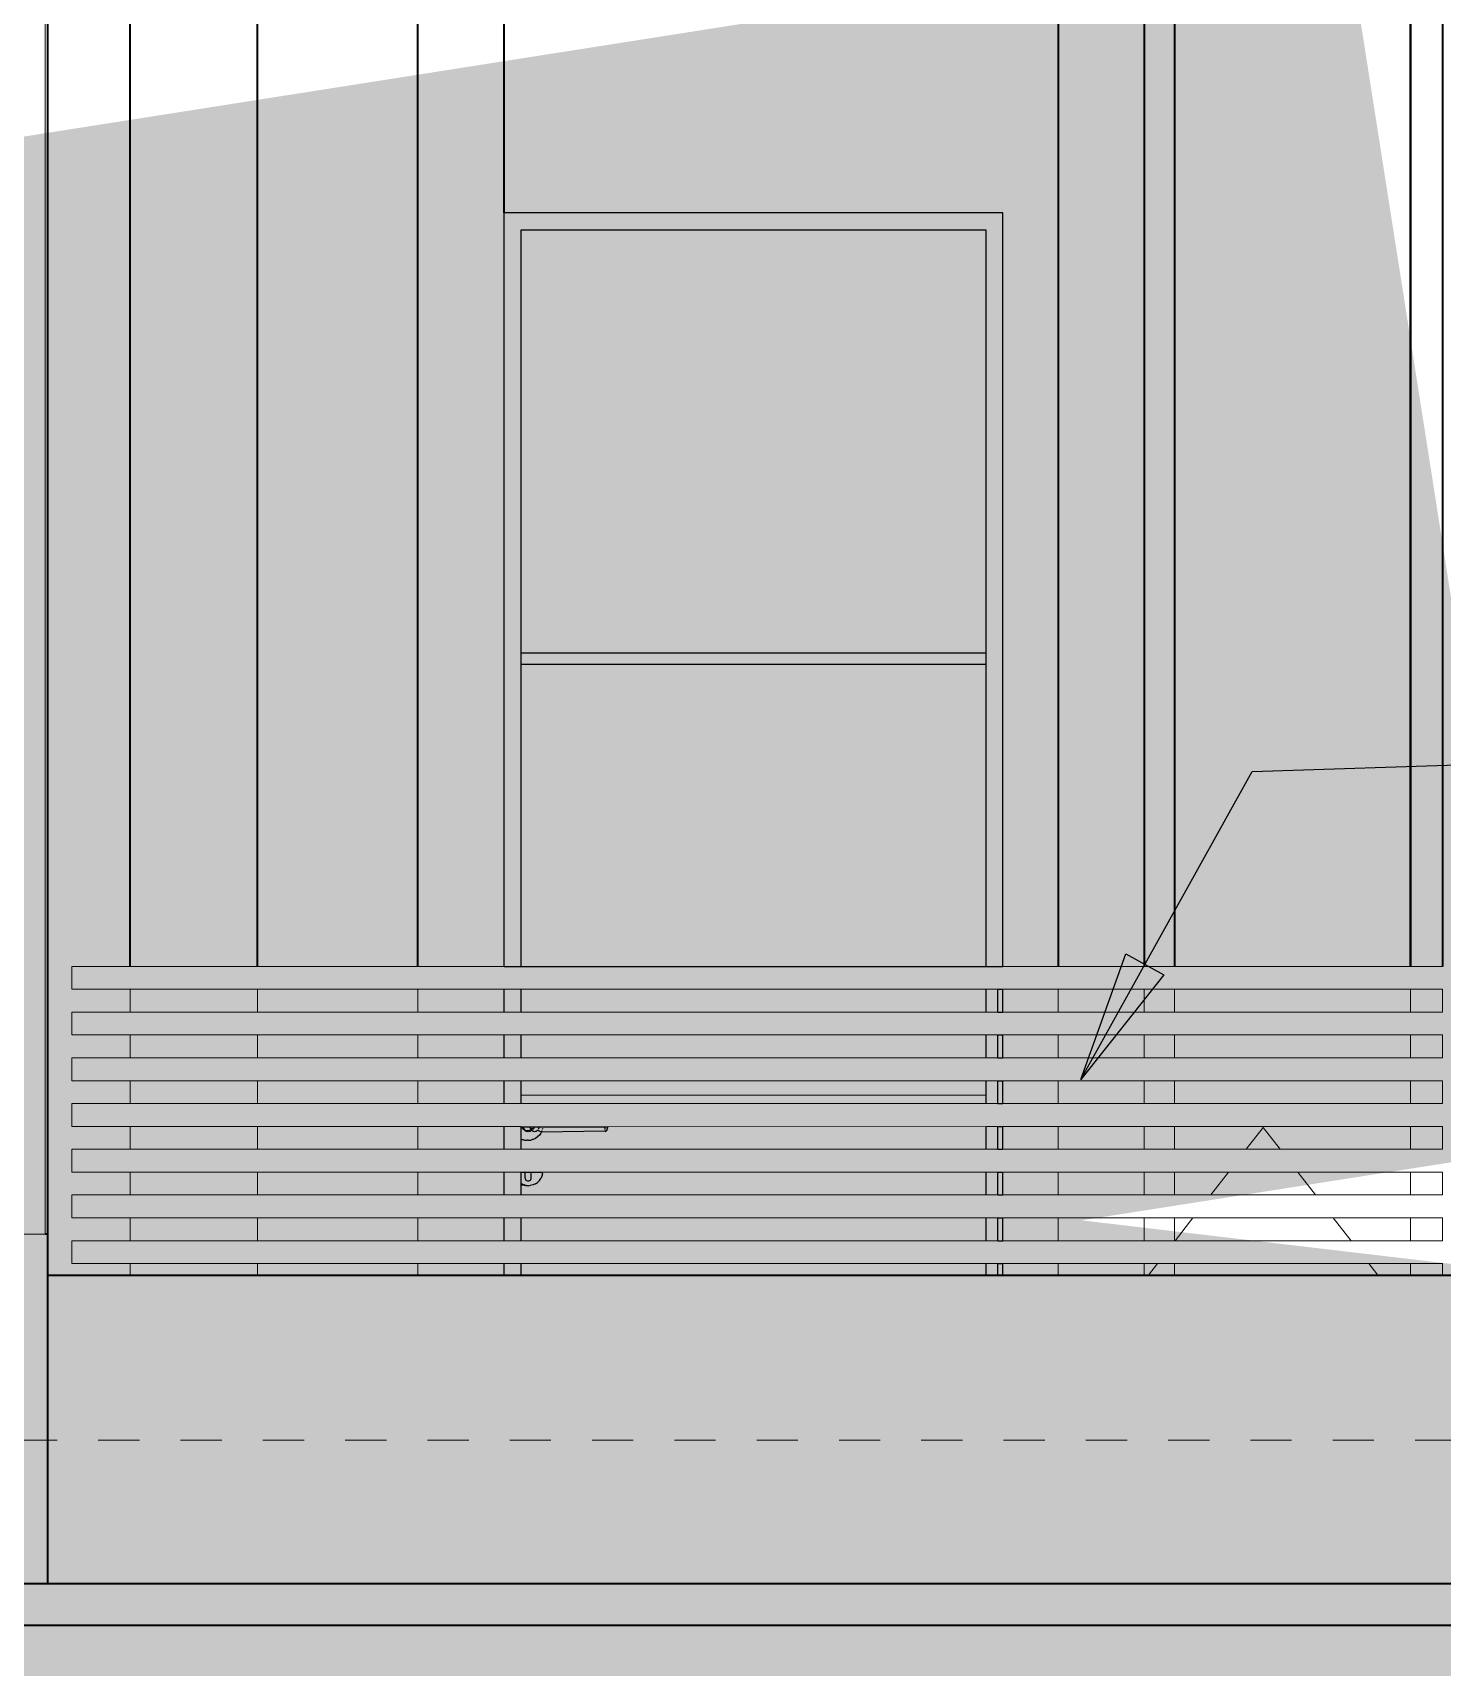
# Model space of a CAD drawing. Header units: metres. Extents: x -434 to 683, y -422 to -228.
# Drawn here: x -404.026 to -400.6, y -287.721 to -283.75 of the extents above; entities that cross this region are included whole.
import ezdxf
from ezdxf.xclip import XClip

# ---------------------------------------------------------------- set-up
doc = ezdxf.new("R2010")
doc.units = ezdxf.units.M
doc.header["$MEASUREMENT"] = 0
doc.header["$XCLIPFRAME"] = 2
doc.header["$PDMODE"] = 34
doc.linetypes.add('DOT', pattern=[0.25, 0, -0.25])
for name, color, linetype in [('Boundry Wall', 14, 'Continuous'), ('door1', 20, 'Continuous'), ('WALL', 7, 'Continuous')]:
    doc.layers.add(name, color=color, linetype=linetype)
for name, color, linetype, lineweight in [('Dimn Out', 6, 'Continuous', 9), ('HACH', 8, 'Continuous', 5), ('walls', 7, 'Continuous', 35), ('Windows', 5, 'Continuous', 15), ('Wood', 27, 'Continuous', 18)]:
    doc.layers.add(name, color=color, linetype=linetype, lineweight=lineweight)
doc.styles.add('kamal', font='romantic.ttf', dxfattribs={"width": 0.6})
doc.styles.add('style2', font='sosa.shx')
doc.styles.add('UTMAN', font='romantic.ttf', dxfattribs={"width": 0.6})
doc.dimstyles.new('DIM-IN', dxfattribs={"dimscale": 100, "dimtxt": 1.5, "dimasz": 0.5, "dimexe": 1, "dimexo": 1, "dimgap": 0.5, "dimtad": 1, "dimdec": 0, "dimzin": 0, "dimdsep": 46, "dimtxsty": 'style2', "dimblk1": 'ARCHTICK', "dimblk2": 'ARCHTICK', "dimsah": 1, "dimcen": 0.5, "dimdle": 1, "dimclrd": 62, "dimclre": 62, "dimclrt": 256, "dimadec": 0, "dimazin": 0, "dimtfac": 1, "dimtdec": 0, "dimtix": 1, "dimtofl": 0, "dimtmove": 2, "dimatfit": 3, "dimldrblk": 'ARCHTICK', "dimfxl": 1, "dimtolj": 1, "dimtzin": 0, "dimarcsym": 0})
doc.dimstyles.new('KAMAL', dxfattribs={"dimscale": 0.8, "dimtxt": 0.5, "dimasz": 0.1, "dimexe": 0, "dimexo": 0, "dimgap": 0.09, "dimtad": 1, "dimzin": 0, "dimdsep": 46, "dimtxsty": 'kamal', "dimblk": 'OBLIQUE', "dimcen": 0.09, "dimclrd": 15, "dimclre": 8, "dimclrt": 5, "dimadec": 0, "dimazin": 0, "dimtfac": 1, "dimtix": 1, "dimtofl": 0, "dimtmove": 1, "dimatfit": 3, "dimldrblk": 'OBLIQUE', "dimfxl": 0.18, "dimtolj": 1, "dimtzin": 0, "dimarcsym": 0})
doc.dimstyles.new('UTMAN 77', dxfattribs={"dimscale": 0.8, "dimtxt": 0.1, "dimasz": 0.1, "dimexe": 0, "dimexo": 0, "dimgap": 0.09, "dimtad": 0, "dimzin": 0, "dimdsep": 46, "dimtxsty": 'UTMAN', "dimblk": 'OBLIQUE', "dimcen": 0.09, "dimclrd": 252, "dimclre": 8, "dimclrt": 7, "dimadec": 0, "dimazin": 0, "dimtfac": 1, "dimtix": 1, "dimtofl": 0, "dimtmove": 1, "dimatfit": 3, "dimldrblk": 'OBLIQUE', "dimfxl": 0.18, "dimtolj": 1, "dimtzin": 0, "dimlwd": -1, "dimarcsym": 0})

# ---------------------------------------------------------------- blocks, each defined once
blk = doc.blocks.new('_OBLIQUE')
at = {"color": 0, "linetype": 'ByBlock'}
blk.add_line((-0.5, -0.5), (0.5, 0.5), dxfattribs=at)
blk = doc.blocks.new('*D373')
at = {"layer": 'DEFPOINTS', "color": 0, "ltscale": 50, "transparency": 16777216}
for p in [(48859.5774, 5004.3895), (48859.7499, 5003.4561), (48830.0751, 4998.9369)]:
    blk.add_point(p, dxfattribs=at)
at = {"layer": 'Dimn Out', "color": 8, "lineweight": -2, "ltscale": 50, "transparency": 16777216}
for p, q in [((48859.5774, 5004.3895), (48859.7499, 5003.4561)), ((48830.0751, 4998.9369), (48830.2476, 4998.0034))]:
    blk.add_line(p, q, dxfattribs=at)
at = {"layer": 'Dimn Out', "color": 252, "ltscale": 50, "transparency": 16777216}
for p, q in [((48859.7499, 5003.4561), (48845.4503, 5000.8132)), ((48830.2476, 4998.0034), (48844.5473, 5000.6463))]:
    blk.add_line(p, q, dxfattribs=at)
at = {"layer": 'Dimn Out', "color": 252, "ltscale": 50, "transparency": 16777216, "xscale": 0.024, "yscale": 0.024, "zscale": 0.024}
for p, rotation in [((48859.7499, 5003.4561), 10.47130928319379), ((48830.2476, 4998.0034), 190.4713092831938)]:
    blk.add_blockref('_OBLIQUE', p, dxfattribs=dict(at, rotation=rotation))
at = {"layer": 'Dimn Out', "color": 7, "ltscale": 50, "transparency": 16777216, "insert": (48844.9988, 5000.7298), "char_height": 0.4, "attachment_point": 5, "rotation": 10.4713, "style": 'UTMAN'}
blk.add_mtext('\\A1;30.00', dxfattribs=at)
blk = doc.blocks.new('_ArchTick')
at = {"color": 0, "linetype": 'ByBlock', "const_width": 0.15}
blk.add_lwpolyline([(-0.5, -0.5), (0.5, 0.5)], dxfattribs=at)
blk = doc.blocks.new('dsdfs')
at = {"layer": 'Boundry Wall'}
for p, q in [((48830.2256, 4999.1681), (48852.5666, 5003.2972)), ((48830.0751, 4998.9369), (48852.603, 5003.1005))]:
    blk.add_line(p, q, dxfattribs=at)
at = {"layer": 'Dimn Out', "color": 6, "ltscale": 50}
dim = blk.add_aligned_dim(p1=(48830.0751, 4998.9369), p2=(48859.5774, 5004.3895), distance=-0.9493, dimstyle='UTMAN 77', override={"dimtxt": 0.5, "dimasz": 0.03}, dxfattribs=at)
dim.commit()
dim.dimension.update_dxf_attribs({"geometry": '*D373', "text_midpoint": (48844.9988, 5000.7298)})

msp = doc.modelspace()

# ---------------------------------------------------------------- hatches: boundary and pattern name
at = {"layer": 'HACH', "ltscale": 1.2}
h = msp.add_hatch(color=31, dxfattribs=at)
h.dxf.hatch_style = 1
h.paths.add_polyline_path([(-398.2819, -287.1688), (-398.2819, -286.7681), (-403.9892, -286.7681), (-403.9892, -287.1688)])
h.paths.add_polyline_path([(-403.9892, -287.1688), (-403.9892, -287.5181), (-398.2819, -287.5181), (-398.2819, -287.1688)])
h.paths.add_polyline_path([(-398.332, -287.1942), (-398.332, -286.3729), (-399.1941, -286.3729), (-399.1941, -287.1942)], flags=9)
h.paths.add_polyline_path([(-399.0872, -287.5472), (-399.0872, -286.7259), (-399.9493, -286.7259), (-399.9493, -287.5472)], flags=9)

# ---------------------------------------------------------------- linework, layer by layer
at = {"layer": 'door1'}
for p, q in [((-402.8799, -286.0181), (-402.8799, -284.1872, 0)), ((-401.6804, -284.1872, 0), (-402.8799, -284.1872, 0)), ((-401.6685, -284.1872, 0), (-401.6804, -284.1872, 0)), ((-401.6685, -286.0181), (-401.6685, -284.1872, 0)), ((-401.7089, -284.2297, 0), (-402.8395, -284.2297, 0)), ((-402.8395, -284.2297, 0), (-402.8395, -285.2563)), ((-401.7089, -285.2563), (-401.7089, -284.2297, 0)), ((-402.8395, -285.2563), (-401.7089, -285.2563)), ((-402.8395, -285.2563), (-402.8395, -285.2846)), ((-401.7089, -285.2846), (-401.7089, -285.2563)), ((-401.7089, -285.2846), (-402.8395, -285.2846)), ((-402.8395, -285.2846), (-402.8395, -286.0181)), ((-401.7089, -286.0181), (-401.7089, -285.2846)), ((-402.8799, -286.0181), (-402.8395, -286.0181)), ((-402.8395, -286.0181), (-401.7089, -286.0181)), ((-401.7089, -286.0181), (-401.6804, -286.0181)), ((-401.6804, -286.0181), (-401.6685, -286.0181)), ((-402.8799, -286.1292), (-402.8799, -286.0737)), ((-402.8395, -286.0737), (-402.8395, -286.1292)), ((-401.7089, -286.1292), (-401.7089, -286.0737)), ((-401.6804, -286.1292), (-401.6804, -286.0737)), ((-401.6804, -286.0737), (-401.6685, -286.0737)), ((-401.6685, -286.1292), (-401.6685, -286.0737)), ((-401.6804, -286.1292), (-401.6685, -286.1292)), ((-402.8799, -286.2403), (-402.8799, -286.1847)), ((-402.8395, -286.1847), (-402.8395, -286.2403)), ((-401.7089, -286.2403), (-401.7089, -286.1847)), ((-401.6804, -286.2403), (-401.6804, -286.1847)), ((-401.6804, -286.1847), (-401.6685, -286.1847)), ((-401.6685, -286.2403), (-401.6685, -286.1847)), ((-401.6804, -286.2403), (-401.6685, -286.2403)), ((-402.8799, -286.3513), (-402.8799, -286.2958)), ((-402.8395, -286.2958), (-402.8395, -286.3311)), ((-401.7089, -286.3311), (-401.7089, -286.2958)), ((-401.6804, -286.3513), (-401.6804, -286.2958)), ((-401.6804, -286.2958), (-401.6685, -286.2958)), ((-401.6685, -286.3513), (-401.6685, -286.2958)), ((-402.8395, -286.3311), (-402.8395, -286.3513)), ((-401.7089, -286.3513), (-401.7089, -286.3311)), ((-401.6804, -286.3513), (-401.6685, -286.3513)), ((-402.8799, -286.4624), (-402.8799, -286.4068)), ((-402.8395, -286.4068), (-402.8393, -286.4353)), ((-401.7089, -286.4624), (-401.7089, -286.4068)), ((-401.6804, -286.4624), (-401.6804, -286.4068)), ((-401.6804, -286.4068), (-401.6685, -286.4068)), ((-401.6685, -286.4624), (-401.6685, -286.4068)), ((-402.8393, -286.4353), (-402.8395, -286.4372)), ((-402.8395, -286.4372), (-402.8395, -286.4624)), ((-401.6804, -286.4624), (-401.6685, -286.4624)), ((-402.8799, -286.5734), (-402.8799, -286.5179)), ((-402.8395, -286.5179), (-402.8395, -286.5461)), ((-402.8395, -286.5461), (-402.8395, -286.5476)), ((-401.7089, -286.5734), (-401.7089, -286.5179)), ((-401.6804, -286.5734), (-401.6804, -286.5179)), ((-401.6804, -286.5179), (-401.6685, -286.5179)), ((-401.6685, -286.5734), (-401.6685, -286.5179)), ((-402.8395, -286.5476), (-402.8395, -286.5734)), ((-401.6804, -286.5734), (-401.6685, -286.5734)), ((-402.8799, -286.6845), (-402.8799, -286.629)), ((-402.8395, -286.629), (-402.8395, -286.6845)), ((-401.7089, -286.6845), (-401.7089, -286.629)), ((-401.6804, -286.6845), (-401.6804, -286.629)), ((-401.6804, -286.629), (-401.6685, -286.629)), ((-401.6685, -286.6845), (-401.6685, -286.629)), ((-401.6804, -286.6845), (-401.6685, -286.6845)), ((-402.8799, -286.7681), (-402.8799, -286.74)), ((-402.8395, -286.74), (-402.8395, -286.7681)), ((-401.7089, -286.7681), (-401.7089, -286.74)), ((-401.6804, -286.7681), (-401.6804, -286.74)), ((-401.6804, -286.74), (-401.6685, -286.74)), ((-401.6685, -286.7681), (-401.6685, -286.74))]:
    msp.add_line(p, q, dxfattribs=at)
at = {"layer": 'door1', "color": 36}
for p, q in [((-402.8395, -286.4068), (-402.836, -286.4081)), ((-402.8353, -286.4104), (-402.836, -286.4081)), ((-402.836, -286.4081), (-402.8169, -286.4081)), ((-402.8343, -286.4127), (-402.8353, -286.4104)), ((-402.8328, -286.4147), (-402.8343, -286.4127)), ((-402.8343, -286.4127), (-402.8329, -286.4134)), ((-402.8319, -286.4123), (-402.833, -286.4104)), ((-402.8329, -286.4134), (-402.8314, -286.4147)), ((-402.831, -286.4164), (-402.8328, -286.4147)), ((-402.8314, -286.4147), (-402.8319, -286.4123)), ((-402.8319, -286.4123), (-402.8302, -286.4134)), ((-402.8289, -286.4179), (-402.831, -286.4164)), ((-402.8302, -286.4134), (-402.8288, -286.4147)), ((-402.8267, -286.4189), (-402.8289, -286.4179)), ((-402.8277, -286.4165), (-402.8257, -286.4168)), ((-402.8242, -286.4195), (-402.8267, -286.4189)), ((-402.8257, -286.4168), (-402.8237, -286.4169)), ((-402.8217, -286.4197), (-402.8242, -286.4195)), ((-402.8237, -286.4169), (-402.8217, -286.4166)), ((-402.8209, -286.4176), (-402.8237, -286.4169)), ((-402.8192, -286.4195), (-402.8217, -286.4197)), ((-402.8188, -286.4173), (-402.8209, -286.4176)), ((-402.8167, -286.4189), (-402.8192, -286.4195)), ((-402.8167, -286.4166), (-402.8188, -286.4173)), ((-402.8176, -286.4147), (-402.8165, -286.4138)), ((-402.8169, -286.4081), (-402.6287, -286.4079)), ((-402.8164, -286.4104), (-402.8169, -286.4081)), ((-402.8144, -286.4179), (-402.8167, -286.4189)), ((-402.8165, -286.4138), (-402.8156, -286.4127)), ((-402.8156, -286.4127), (-402.8164, -286.4104)), ((-402.8156, -286.4127), (-402.8141, -286.4106)), ((-402.8145, -286.4147), (-402.8156, -286.4127)), ((-402.8145, -286.4147), (-402.8117, -286.4127)), ((-402.8131, -286.4164), (-402.8145, -286.4147)), ((-402.8131, -286.4164), (-402.8144, -286.4179)), ((-402.8117, -286.4127), (-402.8132, -286.4143)), ((-402.8115, -286.4179), (-402.8131, -286.4164)), ((-402.8106, -286.4109), (-402.8117, -286.4127)), ((-402.8098, -286.4189), (-402.8115, -286.4179)), ((-402.8091, -286.4127), (-402.8106, -286.4147)), ((-402.8079, -286.4195), (-402.8098, -286.4189)), ((-402.8081, -286.4104), (-402.8091, -286.4127)), ((-402.806, -286.4197), (-402.8079, -286.4195)), ((-402.8041, -286.4195), (-402.806, -286.4197)), ((-402.8023, -286.4189), (-402.8041, -286.4195)), ((-402.8005, -286.4179), (-402.8023, -286.4189)), ((-402.7989, -286.4164), (-402.8005, -286.4179)), ((-402.7989, -286.4164), (-402.7892, -286.4197)), ((-402.7944, -286.4281), (-402.7988, -286.4324)), ((-402.7965, -286.4127), (-402.7976, -286.4147)), ((-402.7957, -286.4104), (-402.7965, -286.4127)), ((-402.7908, -286.4231), (-402.7944, -286.4281)), ((-402.7892, -286.4197), (-402.7908, -286.4231)), ((-402.7882, -286.4176), (-402.7892, -286.4197)), ((-402.7892, -286.4197), (-402.6345, -286.4179)), ((-402.7866, -286.4117), (-402.7874, -286.4147)), ((-402.6349, -286.4123), (-402.6351, -286.4104)), ((-402.635, -286.4164), (-402.6345, -286.4179)), ((-402.6345, -286.4142), (-402.6349, -286.4123)), ((-402.6345, -286.4179), (-402.6327, -286.4197)), ((-402.6301, -286.4147), (-402.631, -286.4179)), ((-402.631, -286.4179), (-402.6305, -286.4164)), ((-402.6305, -286.4164), (-402.6301, -286.4147)), ((-402.6301, -286.4147), (-402.6297, -286.4127)), ((-402.6289, -286.4102), (-402.6297, -286.4127)), ((-402.6287, -286.4079), (-402.6289, -286.4102)), ((-402.8395, -286.4372), (-402.8367, -286.4385)), ((-402.8367, -286.4385), (-402.8341, -286.4385)), ((-402.8341, -286.4385), (-402.8307, -286.4401)), ((-402.8307, -286.4401), (-402.8281, -286.4401)), ((-402.8281, -286.4401), (-402.8245, -286.4406)), ((-402.8219, -286.4406), (-402.8245, -286.4406)), ((-402.8219, -286.4406), (-402.8182, -286.4401)), ((-402.8182, -286.4401), (-402.8156, -286.4401)), ((-402.8156, -286.4401), (-402.8122, -286.4385)), ((-402.8096, -286.4385), (-402.8122, -286.4385)), ((-402.8039, -286.4359), (-402.8096, -286.4385)), ((-402.7988, -286.4324), (-402.8039, -286.4359)), ((-402.8395, -286.5179), (-402.8293, -286.5179)), ((-402.8363, -286.5475), (-402.8395, -286.5461)), ((-402.8395, -286.5461), (-402.8368, -286.5488)), ((-402.8293, -286.5318), (-402.8293, -286.5179)), ((-402.8293, -286.5179), (-402.8141, -286.5179)), ((-402.8293, -286.5318), (-402.829, -286.5338)), ((-402.829, -286.5338), (-402.8283, -286.5356)), ((-402.8283, -286.5356), (-402.8271, -286.5371)), ((-402.8271, -286.5371), (-402.8255, -286.5383)), ((-402.8255, -286.5383), (-402.8237, -286.539)), ((-402.8237, -286.539), (-402.8217, -286.5393)), ((-402.8217, -286.5393), (-402.8197, -286.539)), ((-402.8197, -286.539), (-402.8179, -286.5383)), ((-402.8179, -286.5383), (-402.8163, -286.5371)), ((-402.8163, -286.5371), (-402.8151, -286.5356)), ((-402.8151, -286.5356), (-402.8143, -286.5338)), ((-402.8143, -286.5338), (-402.8141, -286.5318)), ((-402.8141, -286.5318), (-402.8141, -286.5179)), ((-402.8141, -286.5179), (-402.7867, -286.5179)), ((-402.8039, -286.5463), (-402.8096, -286.5488)), ((-402.8039, -286.5463), (-402.7988, -286.5428)), ((-402.7944, -286.5385), (-402.7988, -286.5428)), ((-402.7944, -286.5385), (-402.7908, -286.5335)), ((-402.7882, -286.5279), (-402.7908, -286.5335)), ((-402.7866, -286.522), (-402.7882, -286.5279)), ((-402.7866, -286.522), (-402.7867, -286.5179)), ((-402.8395, -286.5476), (-402.8368, -286.5488)), ((-402.8368, -286.5488), (-402.8341, -286.5488)), ((-402.8341, -286.5488), (-402.8363, -286.5475)), ((-402.8341, -286.5488), (-402.8328, -286.5493)), ((-402.8301, -286.5491), (-402.8328, -286.5493)), ((-402.8315, -286.5497), (-402.8328, -286.5493)), ((-402.8315, -286.5497), (-402.8301, -286.5491)), ((-402.8315, -286.5497), (-402.8287, -286.5504)), ((-402.8287, -286.5504), (-402.8301, -286.5491)), ((-402.8287, -286.5504), (-402.8265, -286.5498)), ((-402.8265, -286.5498), (-402.8245, -286.551)), ((-402.8219, -286.551), (-402.8245, -286.551)), ((-402.8219, -286.551), (-402.8183, -286.5504)), ((-402.8183, -286.5504), (-402.8156, -286.5497)), ((-402.8096, -286.5488), (-402.8156, -286.5497))]:
    msp.add_line(p, q, dxfattribs=at)
at = {"layer": 'HACH', "linetype": 'DOT', "ltscale": 0.2}
for p, q in [((-417.2663, -287.1688, 0), (-393.8866, -287.1688, 0)), ((-417.2663, -287.5181), (-393.8866, -287.5181))]:
    msp.add_line(p, q, dxfattribs=at)
at = {"layer": 'walls'}
for p, q in [((-401.2506, -282.911, 0), (-401.2506, -286.0181)), ((-400.6773, -286.0181), (-400.6773, -282.911, 0)), ((-400.6001, -282.911, 0), (-400.6001, -286.0181)), ((-403.9892, -286.5843), (-403.9892, -283.6688, 0)), ((-403.7893, -286.0181), (-403.7893, -283.6688, 0)), ((-403.4794, -286.0181), (-403.4794, -283.6688, 0)), ((-403.0896, -286.0181), (-403.0896, -283.6688, 0)), ((-402.8799, -284.1872, 0), (-402.8799, -283.6688, 0)), ((-401.534, -283.6688, 0), (-401.534, -286.0181)), ((-401.3248, -283.6688, 0), (-401.3248, -286.0181)), ((-401.2506, -283.6688, 0), (-401.2506, -286.0181)), ((-400.6773, -283.6688, 0), (-400.6773, -286.0181)), ((-403.9892, -286.6688, 0), (-403.9892, -286.5843)), ((-403.9892, -286.6688, 0), (-403.9952, -286.6688, 0)), ((-403.9892, -287.5181), (-403.9892, -286.6688, 0)), ((-403.9892, -286.7681), (-398.2819, -286.7681)), ((-395.0834, -287.5181), (-416.0834, -287.5181)), ((-419.7249, -287.6188, 0), (-388.6889, -287.6188, 0))]:
    msp.add_line(p, q, dxfattribs=at)
at = {"layer": 'Windows'}
for q in [(-403.9952, -283.6688, 0), (-404.5889, -286.6688, 0)]:
    msp.add_line((-403.9952, -286.6688, 0), q, dxfattribs=at)
at = {"layer": 'Wood'}
for p, q in [((-403.9306, -286.0737), (-403.9306, -286.0181)), ((-403.9306, -286.0181), (-403.7893, -286.0181)), ((-403.7893, -286.0181), (-403.4794, -286.0181)), ((-403.4794, -286.0181), (-403.0896, -286.0181)), ((-403.0896, -286.0181), (-402.8799, -286.0181)), ((-401.6685, -286.0181), (-401.534, -286.0181)), ((-401.534, -286.0181), (-401.3248, -286.0181)), ((-401.3248, -286.0181), (-401.2506, -286.0181)), ((-401.2506, -286.0181), (-400.6773, -286.0181)), ((-400.6773, -286.0181), (-400.6001, -286.0181)), ((-403.9306, -286.0737), (-403.7893, -286.0737)), ((-403.7893, -286.1292), (-403.7893, -286.0737)), ((-403.7893, -286.0737), (-403.4794, -286.0737)), ((-403.4794, -286.1292), (-403.4794, -286.0737)), ((-403.4794, -286.0737), (-403.0896, -286.0737)), ((-403.0896, -286.1292), (-403.0896, -286.0737)), ((-403.0896, -286.0737), (-402.8799, -286.0737)), ((-402.8799, -286.0737), (-402.8395, -286.0737)), ((-402.8395, -286.0737), (-401.7089, -286.0737)), ((-401.7089, -286.0737), (-401.6804, -286.0737)), ((-401.6685, -286.0737), (-401.534, -286.0737)), ((-401.534, -286.0737), (-401.534, -286.1292)), ((-401.534, -286.0737), (-401.3248, -286.0737)), ((-401.3248, -286.0737), (-401.3248, -286.1292)), ((-401.3248, -286.0737), (-401.2506, -286.0737)), ((-401.2506, -286.0737), (-401.2506, -286.1292)), ((-401.2506, -286.0737), (-400.6773, -286.0737)), ((-401.2506, -286.0737), (-401.2506, -286.1292)), ((-400.6773, -286.0737), (-400.6773, -286.1292)), ((-400.6773, -286.0737), (-400.6001, -286.0737)), ((-400.6773, -286.1292), (-400.6773, -286.0737)), ((-400.6001, -286.0737), (-400.6001, -286.1292)), ((-403.9306, -286.1847), (-403.9306, -286.1292)), ((-403.9306, -286.1292), (-403.7893, -286.1292)), ((-403.7893, -286.1292), (-403.4794, -286.1292)), ((-403.4794, -286.1292), (-403.0896, -286.1292)), ((-403.0896, -286.1292), (-402.8799, -286.1292)), ((-402.8799, -286.1292), (-402.8395, -286.1292)), ((-402.8395, -286.1292), (-401.7089, -286.1292)), ((-401.7089, -286.1292), (-401.6804, -286.1292)), ((-401.6685, -286.1292), (-401.534, -286.1292)), ((-401.534, -286.1292), (-401.3248, -286.1292)), ((-401.3248, -286.1292), (-401.2506, -286.1292)), ((-401.2506, -286.1292), (-400.6773, -286.1292)), ((-400.6773, -286.1292), (-400.6001, -286.1292)), ((-403.9306, -286.1847), (-403.7893, -286.1847)), ((-403.7893, -286.2403), (-403.7893, -286.1847)), ((-403.7893, -286.1847), (-403.4794, -286.1847)), ((-403.4794, -286.2403), (-403.4794, -286.1847)), ((-403.4794, -286.1847), (-403.0896, -286.1847)), ((-403.0896, -286.2403), (-403.0896, -286.1847)), ((-403.0896, -286.1847), (-402.8799, -286.1847)), ((-402.8799, -286.1847), (-402.8395, -286.1847)), ((-402.8395, -286.1847), (-401.7089, -286.1847)), ((-401.7089, -286.1847), (-401.6804, -286.1847)), ((-401.6685, -286.1847), (-401.534, -286.1847)), ((-401.534, -286.1847), (-401.534, -286.2403)), ((-401.534, -286.1847), (-401.3248, -286.1847)), ((-401.3248, -286.1847), (-401.3248, -286.2403)), ((-401.3248, -286.1847), (-401.2506, -286.1847)), ((-401.2506, -286.1847), (-401.2506, -286.2403)), ((-401.2506, -286.1847), (-400.6773, -286.1847)), ((-401.2506, -286.1847), (-401.2506, -286.2403)), ((-400.6773, -286.1847), (-400.6773, -286.2403)), ((-400.6773, -286.1847), (-400.6001, -286.1847)), ((-400.6773, -286.2403), (-400.6773, -286.1847)), ((-400.6001, -286.1847), (-400.6001, -286.2403)), ((-403.9306, -286.2958), (-403.9306, -286.2403)), ((-403.9306, -286.2403), (-403.7893, -286.2403)), ((-403.7893, -286.2403), (-403.4794, -286.2403)), ((-403.4794, -286.2403), (-403.0896, -286.2403)), ((-403.0896, -286.2403), (-402.8799, -286.2403)), ((-402.8799, -286.2403), (-402.8395, -286.2403)), ((-402.8395, -286.2403), (-401.7089, -286.2403)), ((-401.7089, -286.2403), (-401.6804, -286.2403)), ((-401.6685, -286.2403), (-401.534, -286.2403)), ((-401.534, -286.2403), (-401.3248, -286.2403)), ((-401.3248, -286.2403), (-401.2506, -286.2403)), ((-401.2506, -286.2403), (-400.6773, -286.2403)), ((-400.6773, -286.2403), (-400.6001, -286.2403)), ((-403.9306, -286.2958), (-403.7893, -286.2958)), ((-403.7893, -286.3513), (-403.7893, -286.2958)), ((-403.7893, -286.2958), (-403.4794, -286.2958)), ((-403.4794, -286.3513), (-403.4794, -286.2958)), ((-403.4794, -286.2958), (-403.0896, -286.2958)), ((-403.0896, -286.3513), (-403.0896, -286.2958)), ((-403.0896, -286.2958), (-402.8799, -286.2958)), ((-402.8799, -286.2958), (-402.8395, -286.2958)), ((-402.8395, -286.2958), (-401.7089, -286.2958)), ((-401.7089, -286.2958), (-401.6804, -286.2958)), ((-401.6685, -286.2958), (-401.534, -286.2958)), ((-401.534, -286.2958), (-401.534, -286.3513)), ((-401.534, -286.2958), (-401.3248, -286.2958)), ((-401.3248, -286.2958), (-401.3248, -286.3513)), ((-401.3248, -286.2958), (-401.2506, -286.2958)), ((-401.2506, -286.2958), (-401.2506, -286.3513)), ((-401.2506, -286.2958), (-400.6773, -286.2958)), ((-401.2506, -286.2958), (-401.2506, -286.3513)), ((-400.6773, -286.2958), (-400.6773, -286.3513)), ((-400.6773, -286.2958), (-400.6001, -286.2958)), ((-400.6773, -286.3513), (-400.6773, -286.2958)), ((-400.6001, -286.2958), (-400.6001, -286.3513)), ((-402.8395, -286.3311), (-401.7089, -286.3311)), ((-403.9306, -286.4068), (-403.9306, -286.3513)), ((-403.9306, -286.3513), (-403.7893, -286.3513)), ((-403.7893, -286.3513), (-403.4794, -286.3513)), ((-403.4794, -286.3513), (-403.0896, -286.3513)), ((-403.0896, -286.3513), (-402.8799, -286.3513)), ((-402.8799, -286.3513), (-402.8395, -286.3513)), ((-402.8395, -286.3513), (-401.7089, -286.3513)), ((-401.7089, -286.3513), (-401.6804, -286.3513)), ((-401.6685, -286.3513), (-401.534, -286.3513)), ((-401.534, -286.3513), (-401.3248, -286.3513)), ((-401.3248, -286.3513), (-401.2506, -286.3513)), ((-401.2506, -286.3513), (-400.6773, -286.3513)), ((-400.6773, -286.3513), (-400.6001, -286.3513)), ((-403.9306, -286.4068), (-403.7893, -286.4068)), ((-403.7893, -286.4624), (-403.7893, -286.4068)), ((-403.7893, -286.4068), (-403.4794, -286.4068)), ((-403.4794, -286.4624), (-403.4794, -286.4068)), ((-403.4794, -286.4068), (-403.0896, -286.4068)), ((-403.0896, -286.4624), (-403.0896, -286.4068)), ((-403.0896, -286.4068), (-402.8799, -286.4068)), ((-402.8799, -286.4068), (-402.8395, -286.4068)), ((-402.6287, -286.4079), (-401.7089, -286.4068)), ((-401.7089, -286.4068), (-401.6804, -286.4068)), ((-401.6685, -286.4068), (-401.534, -286.4068)), ((-401.534, -286.4068), (-401.534, -286.4624)), ((-401.534, -286.4068), (-401.3248, -286.4068)), ((-401.3248, -286.4068), (-401.3248, -286.4624)), ((-401.3248, -286.4068), (-401.2506, -286.4068)), ((-401.2506, -286.4068), (-401.2506, -286.4624)), ((-401.2506, -286.4068), (-400.6773, -286.4068)), ((-401.2506, -286.4068), (-401.2506, -286.4624)), ((-401.0767, -286.4624), (-401.0356, -286.4095)), ((-400.9945, -286.4624), (-401.0356, -286.4095)), ((-400.6773, -286.4068), (-400.6773, -286.4624)), ((-400.6773, -286.4068), (-400.6001, -286.4068)), ((-400.6773, -286.4624), (-400.6773, -286.4068)), ((-400.6001, -286.4068), (-400.6001, -286.4624)), ((-403.9306, -286.5179), (-403.9306, -286.4624)), ((-403.9306, -286.4624), (-403.7893, -286.4624)), ((-403.7893, -286.4624), (-403.4794, -286.4624)), ((-403.4794, -286.4624), (-403.0896, -286.4624)), ((-403.0896, -286.4624), (-402.8799, -286.4624)), ((-402.8799, -286.4624), (-402.8395, -286.4624)), ((-402.8395, -286.4624), (-401.7089, -286.4624)), ((-401.7089, -286.4624), (-401.6804, -286.4624)), ((-401.6685, -286.4624), (-401.534, -286.4624)), ((-401.534, -286.4624), (-401.3248, -286.4624)), ((-401.3248, -286.4624), (-401.2506, -286.4624)), ((-401.2506, -286.4624), (-400.6773, -286.4624)), ((-400.6773, -286.4624), (-400.6001, -286.4624)), ((-403.9306, -286.5179), (-403.7893, -286.5179)), ((-403.7893, -286.5734), (-403.7893, -286.5179)), ((-403.7893, -286.5179), (-403.4794, -286.5179)), ((-403.4794, -286.5734), (-403.4794, -286.5179)), ((-403.4794, -286.5179), (-403.0896, -286.5179)), ((-403.0896, -286.5734), (-403.0896, -286.5179)), ((-403.0896, -286.5179), (-402.8799, -286.5179)), ((-402.8799, -286.5179), (-402.8395, -286.5179)), ((-402.7867, -286.5179), (-401.7089, -286.5179)), ((-401.7089, -286.5179), (-401.6804, -286.5179)), ((-401.6685, -286.5179), (-401.534, -286.5179)), ((-401.534, -286.5179), (-401.534, -286.5734)), ((-401.534, -286.5179), (-401.3248, -286.5179)), ((-401.3248, -286.5179), (-401.3248, -286.5734)), ((-401.3248, -286.5179), (-401.2506, -286.5179)), ((-401.2506, -286.5179), (-401.2506, -286.5734)), ((-401.2506, -286.5179), (-400.6773, -286.5179)), ((-401.2506, -286.5179), (-401.2506, -286.5734)), ((-401.163, -286.5734), (-401.1198, -286.5179)), ((-400.9082, -286.5734), (-400.9513, -286.5179)), ((-400.6773, -286.5179), (-400.6773, -286.5734)), ((-400.6773, -286.5179), (-400.6001, -286.5179)), ((-400.6773, -286.5734), (-400.6773, -286.5179)), ((-400.6001, -286.5179), (-400.6001, -286.5734)), ((-403.9306, -286.629), (-403.9306, -286.5734)), ((-403.9306, -286.5734), (-403.7893, -286.5734)), ((-403.7893, -286.5734), (-403.4794, -286.5734)), ((-403.4794, -286.5734), (-403.0896, -286.5734)), ((-403.0896, -286.5734), (-402.8799, -286.5734)), ((-402.8799, -286.5734), (-402.8395, -286.5734)), ((-402.8395, -286.5734), (-401.7089, -286.5734)), ((-401.7089, -286.5734), (-401.6804, -286.5734)), ((-401.6685, -286.5734), (-401.534, -286.5734)), ((-401.534, -286.5734), (-401.3248, -286.5734)), ((-401.3248, -286.5734), (-401.2506, -286.5734)), ((-401.2506, -286.5734), (-400.6773, -286.5734)), ((-400.6773, -286.5734), (-400.6001, -286.5734)), ((-403.9306, -286.629), (-403.7893, -286.629)), ((-403.7893, -286.6845), (-403.7893, -286.629)), ((-403.7893, -286.629), (-403.4794, -286.629)), ((-403.4794, -286.6845), (-403.4794, -286.629)), ((-403.4794, -286.629), (-403.0896, -286.629)), ((-403.0896, -286.6845), (-403.0896, -286.629)), ((-403.0896, -286.629), (-402.8799, -286.629)), ((-402.8799, -286.629), (-402.8395, -286.629)), ((-402.8395, -286.629), (-401.7089, -286.629)), ((-401.7089, -286.629), (-401.6804, -286.629)), ((-401.6685, -286.629), (-401.534, -286.629)), ((-401.534, -286.629), (-401.534, -286.6845)), ((-401.534, -286.629), (-401.3248, -286.629)), ((-401.3248, -286.629), (-401.3248, -286.6845)), ((-401.3248, -286.629), (-401.2506, -286.629)), ((-401.2506, -286.629), (-401.2506, -286.6845)), ((-401.2506, -286.629), (-400.6773, -286.629)), ((-401.2506, -286.629), (-401.2506, -286.6845)), ((-401.2493, -286.6845), (-401.2061, -286.629)), ((-400.8219, -286.6845), (-400.8651, -286.629)), ((-400.6773, -286.629), (-400.6773, -286.6845)), ((-400.6773, -286.629), (-400.6001, -286.629)), ((-400.6773, -286.6845), (-400.6773, -286.629)), ((-400.6001, -286.629), (-400.6001, -286.6845)), ((-403.9306, -286.74), (-403.9306, -286.6845)), ((-403.9306, -286.6845), (-403.7893, -286.6845)), ((-403.7893, -286.6845), (-403.4794, -286.6845)), ((-403.4794, -286.6845), (-403.0896, -286.6845)), ((-403.0896, -286.6845), (-402.8799, -286.6845)), ((-402.8799, -286.6845), (-402.8395, -286.6845)), ((-402.8395, -286.6845), (-401.7089, -286.6845)), ((-401.7089, -286.6845), (-401.6804, -286.6845)), ((-401.6685, -286.6845), (-401.534, -286.6845)), ((-401.534, -286.6845), (-401.3248, -286.6845)), ((-401.3248, -286.6845), (-401.2506, -286.6845)), ((-401.2506, -286.6845), (-400.6773, -286.6845)), ((-400.6773, -286.6845), (-400.6001, -286.6845)), ((-403.9306, -286.74), (-403.7893, -286.74)), ((-403.7893, -286.7681), (-403.7893, -286.74)), ((-403.7893, -286.74), (-403.4794, -286.74)), ((-403.4794, -286.7681), (-403.4794, -286.74)), ((-403.4794, -286.74), (-403.0896, -286.74)), ((-403.0896, -286.7681), (-403.0896, -286.74)), ((-403.0896, -286.74), (-402.8799, -286.74)), ((-402.8799, -286.74), (-402.8395, -286.74)), ((-402.8395, -286.74), (-401.7089, -286.74)), ((-401.7089, -286.74), (-401.6804, -286.74)), ((-401.6685, -286.74), (-401.534, -286.74)), ((-401.534, -286.74), (-401.534, -286.7681)), ((-401.534, -286.74), (-401.3248, -286.74)), ((-401.3248, -286.74), (-401.3248, -286.7681)), ((-401.3248, -286.74), (-401.2506, -286.74)), ((-401.3143, -286.7681), (-401.2924, -286.74)), ((-401.2506, -286.74), (-401.2506, -286.7681)), ((-401.2506, -286.74), (-400.6773, -286.74)), ((-401.2506, -286.74), (-401.2506, -286.7681)), ((-400.7569, -286.7681), (-400.7788, -286.74)), ((-400.6773, -286.74), (-400.6773, -286.7681)), ((-400.6773, -286.74), (-400.6001, -286.74)), ((-400.6773, -286.7681), (-400.6773, -286.74)), ((-400.6001, -286.74), (-400.6001, -286.7681))]:
    msp.add_line(p, q, dxfattribs=at)

# ---------------------------------------------------------------- block references
ref = msp.add_blockref('dsdfs', (4598.1249, -49131.8698), dxfattribs=dict(rotation=89.99999999999999))
XClip(ref).set_block_clipping_path([(48822.7169072935, 4993.6395787429), (48838.0635767847, 5018.2612344269)])

# ---------------------------------------------------------------- leaders
at = {"layer": 'WALL', "ltscale": 1.2}
msp.add_leader([(-401.4787, -286.2929, 0), (-401.0623, -285.5445, 0), (-400.238, -285.5184, 0)], dimstyle='KAMAL', override={"dimasz": 0.4, "dimtad": 0, "dimldrblk": 'ClosedBlank'}, dxfattribs=at)
at = {"layer": 'WALL'}
for points in [[(-412.141, -286.8893, 0), (-408.3245, -291.725, 0), (-413.6949, -291.6167, 0)], [(-410.4892, -287.0264, 0), (-408.3245, -291.725, 0), (-413.6949, -291.6167, 0)], [(-414.5724, -287.1727, 0), (-408.3245, -291.725, 0), (-413.6949, -291.6167, 0)]]:
    msp.add_leader(points, dimstyle='DIM-IN', override={"dimasz": 0.2, "dimgap": 0.09, "dimtad": 0, "dimclrd": 7}, dxfattribs=at)

doc.saveas('drawing.dxf')
